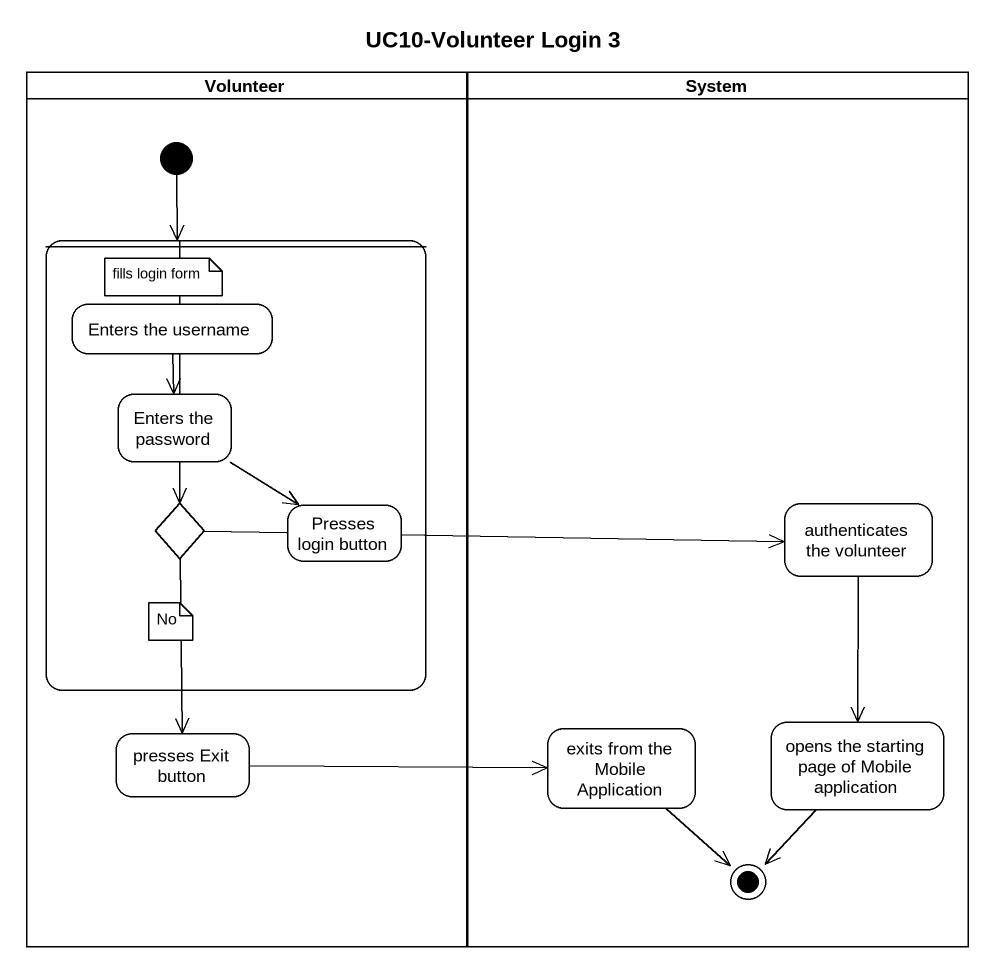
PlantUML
@startuml
title UC10-Volunteer Login 3
hide empty description
state Volunteer <<partition>> {
  state " " as state1 {
    state "Enters the username" as Enters_the_username
    state "Enters the password" as Enters_the_password
    state choice1 <<choice>>
    state "Presses login button" as Presses_login_button
  }
  state "presses Exit button" as presses_Exit_button
  [*] --> state1
}
state System <<partition>> {
  state "authenticates the volunteer" as authenticates_the_volunteer
  state "exits from the Mobile Application" as exits_from_the_Mobile
  state "opens the starting page of Mobile application" as opens_the_starting_page_of
  exits_from_the_Mobile --> [*]
  opens_the_starting_page_of --> [*]
}
state1 --> choice1
Enters_the_username --> Enters_the_password
Enters_the_password --> Presses_login_button
choice1 -right-> authenticates_the_volunteer
choice1 --> presses_Exit_button
authenticates_the_volunteer --> opens_the_starting_page_of
presses_Exit_button -right-> exits_from_the_Mobile
note as N1
  fills login form
end note
note as N2
  No
end note
@enduml
